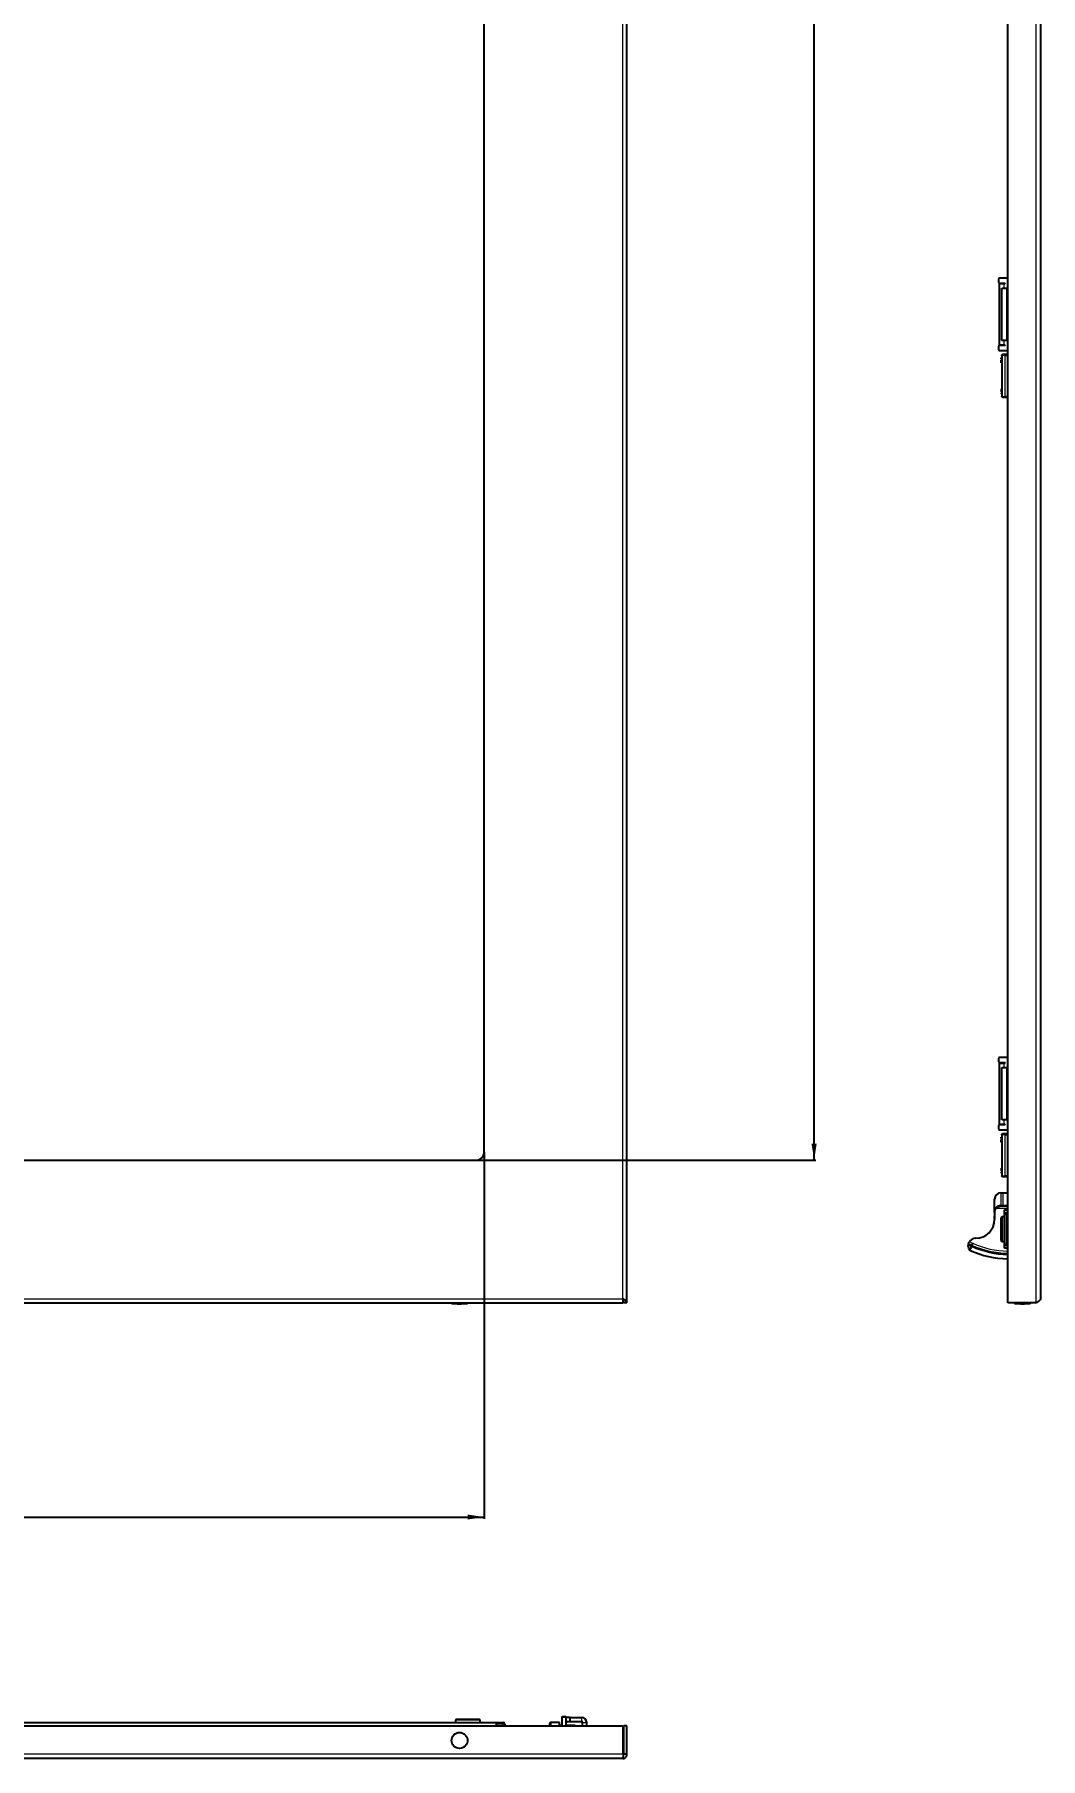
# Model space of a CAD drawing. Header units: millimetres. Extents: x -708 to 1768, y -1269 to 974.
# Drawn here: x -96 to 517, y -1249 to -198 of the extents above; entities that cross this region are included whole.
import ezdxf

# ---------------------------------------------------------------- set-up
doc = ezdxf.new("R2010")
doc.units = ezdxf.units.MM
doc.layers.add('FORMAT', color=7, linetype='Continuous')
doc.styles.add('SLDTEXTSTYLE0', font='TXT', dxfattribs={"width": 0.75})
doc.dimstyles.new('SLDDIMSTYLE0', dxfattribs={"dimtxt": 20, "dimasz": 10, "dimexe": 0, "dimexo": 0.0625, "dimgap": 5, "dimtad": 2, "dimdec": 1, "dimrnd": 1e-09, "dimzin": 12, "dimdsep": 46, "dimtxsty": 'SLDTEXTSTYLE0', "dimsah": 1, "dimcen": 0.09, "dimadec": 0, "dimazin": 3, "dimtfac": 1, "dimtofl": 0, "dimtmove": 0, "dimatfit": 3, "dimfxl": 0, "dimfrac": 2, "dimtolj": 1, "dimtzin": 12, "dimarcsym": 0})

# ---------------------------------------------------------------- blocks, each defined once
blk = doc.blocks.new('_D_2')
at = {"layer": 'FORMAT'}
for p, q in [((-441.6, -878.9), (-441.6, -1102.4)), ((178.4, -878.9), (178.4, -1102.4)), ((-441.6, -1101.4), (178.4, -1101.4))]:
    blk.add_line(p, q, dxfattribs=at)
for points in [[(-441.6, -1101.4), (-431.6, -1102.9), (-431.6, -1099.9)], [(178.4, -1101.4), (168.4, -1099.9), (168.4, -1102.9)]]:
    blk.add_solid(points, dxfattribs=at)
at = {"layer": 'FORMAT', "insert": (-153.8, -1075.6), "char_height": 20, "attachment_point": 1, "style": 'SLDTEXTSTYLE0'}
blk.add_mtext('620', dxfattribs=at)
blk = doc.blocks.new('_D_3')
at = {"layer": 'FORMAT'}
for p, q in [((173.4, 697.1), (380.4, 697.1)), ((379.4, -883.9), (379.4, 697.1)), ((173.4, -883.9), (380.4, -883.9))]:
    blk.add_line(p, q, dxfattribs=at)
for points in [[(379.4, 697.1), (377.8, 687.1), (380.9, 687.1)], [(379.4, -883.9), (380.9, -873.9), (377.8, -873.9)]]:
    blk.add_solid(points, dxfattribs=at)
at = {"layer": 'FORMAT', "insert": (353.6, -123), "char_height": 20, "attachment_point": 1, "rotation": 90, "style": 'SLDTEXTSTYLE0'}
blk.add_mtext('1581', dxfattribs=at)

msp = doc.modelspace()

# ---------------------------------------------------------------- linework, layer by layer
at = {"color": 8, "linetype": 'Continuous', "lineweight": 18}
for p, q in [((262.77, -968.31), (262.77, 781.49)), ((514.67, -970.91), (514.67, 784.09)), ((495.22, -349.71), (495.22, -349.41)), ((495.22, -352.41), (495.22, -349.71)), ((496.77, -384.41), (496.77, -352.41)), ((495.22, -387.11), (495.22, -384.41)), ((495.22, -387.41), (495.22, -387.11)), ((495.67, -418.41), (495.67, -393.41)), ((495.67, -393.41), (497.27, -393.41)), ((497.27, -418.41), (495.67, -418.41)), ((495.22, -824.71), (495.22, -824.41)), ((495.22, -827.41), (495.22, -824.71)), ((496.77, -859.41), (496.77, -827.41)), ((495.22, -862.11), (495.22, -859.41)), ((495.22, -862.41), (495.22, -862.11)), ((495.67, -893.41), (495.67, -868.41)), ((495.67, -868.41), (497.27, -868.41)), ((497.27, -893.41), (495.67, -893.41)), ((489.27, -907.76), (489.27, -907.76)), ((497.27, -913.26), (490.15, -913.26)), ((493.27, -911.76), (493.27, -911.26)), ((493.27, -911.26), (493.3, -911.26)), ((493.3, -911.26), (493.3, -903.76)), ((493.3, -911.76), (493.3, -911.26)), ((493.3, -911.26), (494.26, -911.26)), ((494.26, -903.76), (494.26, -911.26)), ((494.26, -911.26), (497.27, -911.26)), ((495.27, -916.91), (496.27, -916.91)), ((496.27, -915.91), (496.27, -916.91)), ((497.27, -916.91), (496.27, -916.91)), ((496.27, -916.91), (496.27, -934.91)), ((473.94, -933.66), (476.14, -934.57)), ((495.27, -934.91), (496.27, -934.91)), ((496.27, -934.91), (497.27, -934.91)), ((496.27, -935.91), (496.27, -934.91)), ((-526.03, -968.31), (262.77, -968.31)), ((158.51, -971.03), (163.37, -971.03)), ((158.62, -971.16), (163.37, -971.16)), ((163.37, -971.03), (168.23, -971.03)), ((163.37, -971.16), (168.12, -971.16)), ((501.41, -971.03), (511.13, -971.03)), ((501.52, -971.16), (511.02, -971.16)), ((189.87, -1227.56), (185.87, -1227.56)), ((189.87, -1226.56), (189.87, -1227.56)), ((189.87, -1228.56), (189.87, -1227.56)), ((190.87, -1227.56), (189.87, -1227.56)), ((218.92, -1226.51), (218.92, -1228.56)), ((224.57, -1228.51), (224.57, -1228.56)), ((228.32, -1223.51), (225.82, -1223.51)), ((237.82, -1226.01), (237.82, -1223.51)), ((238.32, -1226.51), (240.82, -1226.51)), ((263.07, -1245.96), (-526.33, -1245.96))]:
    msp.add_line(p, q, dxfattribs=at)
at = {"color": 7, "linetype": 'Continuous', "lineweight": 25}
for p, q in [((265.37, -970.91), (265.37, 784.09)), ((497.27, -970.91), (497.27, 784.09)), ((178.37, -878.91), (178.37, 692.09)), ((517.27, -172.41), (517.27, -968.31)), ((497.27, -346.41), (492.22, -346.41)), ((491.72, -346.91), (491.72, -348.91)), ((492.22, -349.41), (495.72, -349.41)), ((492.22, -349.41), (492.22, -349.71)), ((492.22, -387.11), (492.22, -349.71)), ((492.22, -349.71), (495.22, -349.71)), ((493.77, -352.41), (496.77, -352.41)), ((493.77, -384.41), (493.77, -352.41)), ((494.72, -349.41), (494.72, -349.71)), ((495.22, -349.71), (495.72, -349.71)), ((495.72, -349.71), (495.72, -349.41)), ((497.27, -352.41), (496.77, -352.41)), ((491.72, -387.91), (491.72, -389.91)), ((495.22, -387.11), (492.22, -387.11)), ((492.22, -387.11), (492.22, -387.41)), ((495.72, -387.41), (492.22, -387.41)), ((496.77, -384.41), (493.77, -384.41)), ((494.72, -387.11), (494.72, -387.41)), ((495.72, -387.11), (495.22, -387.11)), ((495.72, -387.41), (495.72, -387.11)), ((496.77, -384.41), (497.27, -384.41)), ((492.22, -390.41), (497.27, -390.41)), ((493.67, -393.41), (493.67, -418.41)), ((497.27, -392.91), (495.67, -392.91)), ((495.67, -418.91), (497.27, -418.91)), ((491.72, -821.91), (491.72, -823.91)), ((497.27, -821.41), (492.22, -821.41)), ((492.22, -824.41), (495.72, -824.41)), ((492.22, -824.41), (492.22, -824.71)), ((492.22, -862.11), (492.22, -824.71)), ((492.22, -824.71), (495.22, -824.71)), ((493.77, -827.41), (496.77, -827.41)), ((493.77, -859.41), (493.77, -827.41)), ((494.72, -824.41), (494.72, -824.71)), ((495.22, -824.71), (495.72, -824.71)), ((495.72, -824.71), (495.72, -824.41)), ((497.27, -827.41), (496.77, -827.41)), ((496.77, -859.41), (493.77, -859.41)), ((496.77, -859.41), (497.27, -859.41)), ((491.72, -862.91), (491.72, -864.91)), ((495.22, -862.11), (492.22, -862.11)), ((492.22, -862.11), (492.22, -862.41)), ((495.72, -862.41), (492.22, -862.41)), ((492.22, -865.41), (497.27, -865.41)), ((493.67, -868.41), (493.67, -893.41)), ((494.72, -862.11), (494.72, -862.41)), ((495.72, -862.11), (495.22, -862.11)), ((497.27, -867.91), (495.67, -867.91)), ((495.72, -862.41), (495.72, -862.11)), ((-436.63, -883.91), (173.37, -883.91)), ((495.67, -893.91), (497.27, -893.91)), ((489.27, -913.7), (489.27, -907.76)), ((489.27, -913.7), (489.27, -907.76)), ((489.27, -915.76), (489.27, -913.7)), ((493.27, -903.76), (493.3, -903.76)), ((493.27, -903.76), (493.27, -903.76)), ((493.27, -911.76), (497.27, -911.76)), ((493.3, -903.76), (494.26, -903.76)), ((494.26, -903.76), (497.27, -903.76)), ((489.16, -917.91), (489.17, -917.91)), ((489.17, -916.09), (489.27, -916.09)), ((489.17, -916.22), (489.27, -916.22)), ((489.17, -916.22), (489.17, -917.78)), ((489.17, -917.78), (489.27, -917.78)), ((489.17, -917.91), (489.27, -917.91)), ((489.17, -917.98), (489.27, -917.98)), ((489.17, -918.11), (489.27, -918.11)), ((489.17, -919.11), (489.17, -918.11)), ((489.17, -919.61), (489.17, -919.11)), ((489.17, -919.11), (489.27, -919.11)), ((489.17, -919.61), (489.27, -919.61)), ((489.27, -915.76), (489.27, -920.01)), ((493.77, -918.41), (493.27, -918.91)), ((493.27, -932.91), (493.27, -918.91)), ((495.27, -918.41), (493.77, -918.41)), ((493.77, -918.41), (493.77, -933.41)), ((495.27, -914.26), (497.27, -914.26)), ((495.27, -916.91), (495.27, -914.26)), ((495.27, -934.91), (495.27, -916.91)), ((496.27, -915.91), (497.27, -915.91)), ((475.54, -935.94), (473.38, -935.05)), ((493.27, -932.91), (493.77, -933.41)), ((493.77, -933.41), (495.27, -933.41)), ((495.27, -937.56), (495.27, -934.91)), ((497.27, -937.56), (495.27, -937.56)), ((497.27, -935.91), (496.27, -935.91)), ((-526.33, -970.91), (263.07, -970.91)), ((263.07, -968.91), (263.07, -970.91)), ((265.37, -970.91), (263.37, -970.91)), ((514.67, -970.91), (497.27, -970.91)), ((-526.33, -1228.56), (263.07, -1228.56)), ((-394.13, -1226.56), (185.87, -1226.56)), ((161.37, -1224.56), (160.87, -1225.06)), ((160.87, -1225.06), (160.87, -1226.56)), ((175.87, -1225.06), (160.87, -1225.06)), ((161.37, -1224.56), (175.37, -1224.56)), ((175.87, -1225.06), (175.37, -1224.56)), ((175.87, -1226.56), (175.87, -1225.06)), ((185.87, -1226.56), (189.87, -1226.56)), ((185.87, -1227.56), (185.87, -1226.56)), ((185.87, -1228.56), (185.87, -1227.56)), ((190.87, -1227.56), (190.87, -1228.56)), ((218.32, -1228.56), (218.32, -1227.11)), ((224.32, -1226.51), (218.92, -1226.51)), ((224.32, -1228.56), (224.32, -1226.51)), ((225.82, -1228.51), (224.57, -1228.51)), ((225.82, -1223.01), (228.32, -1223.01)), ((225.82, -1223.51), (225.82, -1223.01)), ((225.82, -1228.56), (225.82, -1223.51)), ((228.32, -1223.01), (228.32, -1223.51)), ((228.32, -1228.56), (228.32, -1223.51)), ((228.82, -1223.51), (228.32, -1223.55)), ((233.77, -1228.51), (228.32, -1228.51)), ((230.82, -1223.51), (228.82, -1223.51)), ((228.82, -1226.01), (230.82, -1226.01)), ((230.82, -1226.01), (230.82, -1223.51)), ((230.82, -1223.51), (237.82, -1223.51)), ((230.82, -1226.01), (237.82, -1226.01)), ((233.82, -1228.56), (233.77, -1228.51)), ((233.77, -1228.56), (233.77, -1228.51)), ((238.32, -1228.56), (238.32, -1226.51)), ((240.82, -1228.56), (240.82, -1226.51)), ((263.07, -1245.96), (263.07, -1228.56)), ((265.37, -1228.56), (263.37, -1228.56)), ((263.37, -1245.96), (263.37, -1228.56)), ((265.37, -1245.96), (265.37, -1228.56)), ((262.77, -1248.56), (-526.03, -1248.56)), ((265.37, -1245.96), (263.37, -1245.96))]:
    msp.add_line(p, q, dxfattribs=at)
at = {"color": 7, "linetype": 'Continuous', "lineweight": 25, "flags": 128}
for points in [[(263.37, -1235.06), (263.23, -1234.81), (263.07, -1234.54)], [(263.07, -1243.58), (263.23, -1243.31), (263.37, -1243.06)]]:
    msp.add_lwpolyline(points, dxfattribs=at)
at = {"color": 8, "linetype": 'Continuous', "lineweight": 18, "flags": 128}
for points in [[(263.07, -1235.14), (263.36, -1235.73), (263.37, -1235.75)], [(263.37, -1242.38), (263.36, -1242.4), (263.07, -1242.99)]]:
    msp.add_lwpolyline(points, dxfattribs=at)
at = {"color": 7, "linetype": 'Continuous', "lineweight": 25}
msp.add_circle((163.37, -1237.56), 4.86, dxfattribs=at)
msp.add_circle((163.37, -1237.56), 4.86, dxfattribs=at)
at = {"color": 8, "linetype": 'Continuous', "lineweight": 18}
msp.add_circle((163.37, -1237.56), 4.75, dxfattribs=at)
at = {"color": 7, "linetype": 'Continuous', "lineweight": 25}
for centre, radius, start, end in [((492.22, -346.91), 0.5, 90, 180), ((492.22, -348.91), 0.5, 180, 270), ((492.22, -387.91), 0.5, 90, 180), ((492.22, -389.91), 0.5, 180, 270), ((492.22, -821.91), 0.5, 90, 180), ((492.22, -823.91), 0.5, 180, 270), ((492.22, -862.91), 0.5, 90, 180), ((492.22, -864.91), 0.5, 180, 270), ((173.37, -878.91), 5, 270, 0), ((493.27, -907.76), 4, 90, 180), ((493.27, -907.76), 4, 90, 180), ((493.27, -915.76), 4, 141.31781, 180), ((477.77, -920.01), 11.5, 270, 0), ((496.27, -916.91), 1, 90, 180), ((477.77, -936.01), 4.5, 90, 148.43185), ((496.27, -934.91), 1, 180, 270), ((498.27, -885.86), 58.2, 245.70354, 269.01549), ((498.27, -885.86), 55, 245.58594, 268.9582), ((184.28, -970.97), 25.77, 179.86102, 180.13898), ((158.64, -971.03), 0.126, 180, 263.97442), ((163.37, -926.16), 45.25, 263.97442, 269.9984), ((163.37, -926.16), 45.25, 270.0016, 276.02558), ((168.11, -971.03), 0.126, 276.02558, 0), ((142.47, -970.97), 25.77, 359.86102, 0.13898), ((527.18, -970.97), 25.77, 179.86102, 180.13898), ((501.54, -971.03), 0.126, 180, 263.97442), ((506.27, -926.16), 45.25, 263.97442, 269.9984), ((506.27, -926.16), 45.25, 270.0016, 276.02558), ((511.01, -971.03), 0.126, 276.02558, 0), ((485.37, -970.97), 25.77, 359.86102, 0.13898), ((189.87, -1227.56), 1, 0, 90), ((218.92, -1227.11), 0.6, 90, 180), ((224.57, -1228.26), 0.25, 180, 270), ((228.82, -1226.51), 0.5, 90, 180), ((237.82, -1226.51), 3, 0, 90), ((237.82, -1226.51), 0.5, 360, 90), ((255.87, -1239.06), 7.5, 343.7398, 16.2602)]:
    msp.add_arc(centre, radius, start, end, dxfattribs=at)
at = {"color": 8, "linetype": 'Continuous', "lineweight": 18}
for centre, radius, start, end in [((493.27, -915.76), 4.5, 90, 152.71955), ((493.77, -911.27), 0.491, 271.15589, 1.11103), ((498.27, -885.86), 53.5, 245.55903, 268.92899), ((498.27, -885.86), 55.65, 245.60841, 268.97035)]:
    msp.add_arc(centre, radius, start, end, dxfattribs=at)
at = {"color": 7, "linetype": 'Continuous', "lineweight": 25}
for points, knots in [([(493.37, -395.41), (493.37, -395.35), (493.37, -395.27), (493.37, -395.18), (493.37, -395.09), (493.37, -394.96), (493.37, -394.93), (493.37, -394.91)], [0, 0, 0, 0, 0.12469266, 0.18718223, 0.24977336, 0.50003944, 1, 1, 1, 1]), ([(493.37, -395.62), (493.37, -395.61), (493.37, -395.61), (493.37, -395.6), (493.37, -395.59), (493.37, -395.57), (493.37, -395.52), (493.37, -395.48), (493.37, -395.44), (493.37, -395.42), (493.37, -395.41)], [0, 0, 0, 0, 0.1288253, 0.1801694, 0.2433966, 0.3698599, 0.4998642, 0.7496495, 0.8434763, 1, 1, 1, 1]), ([(493.37, -397.12), (493.37, -397.05), (493.37, -396.89), (493.37, -396.67), (493.37, -396.5), (493.37, -396.33), (493.37, -396.22), (493.37, -396.21), (493.37, -396.2)], [0, 0, 0, 0, 0.1250486, 0.2498861, 0.3708558, 0.4998199, 0.7496086, 1, 1, 1, 1]), ([(493.37, -397.97), (493.37, -397.96), (493.37, -397.95), (493.37, -397.86), (493.37, -397.77), (493.37, -397.64), (493.37, -397.43), (493.37, -397.25), (493.37, -397.12)], [0, 0, 0, 0, 0.25007, 0.3791813, 0.5004993, 0.6241696, 0.7508424, 1, 1, 1, 1]), ([(493.37, -413.85), (493.37, -413.86), (493.37, -413.87), (493.37, -413.96), (493.37, -414.05), (493.37, -414.18), (493.37, -414.39), (493.37, -414.57), (493.37, -414.69)], [0, 0, 0, 0, 0.2500695, 0.3795588, 0.5004992, 0.6245563, 0.7508428, 1, 1, 1, 1]), ([(493.37, -414.69), (493.37, -414.73), (493.37, -414.81), (493.37, -414.97), (493.37, -415.15), (493.37, -415.33), (493.37, -415.49), (493.37, -415.6), (493.37, -415.61), (493.37, -415.62)], [0, 0, 0, 0, 0.0626366, 0.1252782, 0.2500723, 0.3748405, 0.4999941, 0.7496958, 1, 1, 1, 1]), ([(493.37, -416.2), (493.37, -416.21), (493.37, -416.21), (493.37, -416.22), (493.37, -416.23), (493.37, -416.25), (493.37, -416.32), (493.37, -416.37), (493.37, -416.41)], [0, 0, 0, 0, 0.1310705, 0.1824367, 0.2437962, 0.3713877, 0.5004416, 1, 1, 1, 1]), ([(493.37, -416.41), (493.37, -416.44), (493.37, -416.49), (493.37, -416.57), (493.37, -416.64), (493.37, -416.73), (493.37, -416.86), (493.37, -416.89), (493.37, -416.91)], [0, 0, 0, 0, 0.0626863, 0.1251726, 0.1876279, 0.2501847, 0.5003136, 1, 1, 1, 1]), ([(493.37, -870.41), (493.37, -870.35), (493.37, -870.27), (493.37, -870.18), (493.37, -870.09), (493.37, -869.96), (493.37, -869.93), (493.37, -869.91)], [0, 0, 0, 0, 0.1246927, 0.1871822, 0.2497734, 0.5000394, 1, 1, 1, 1]), ([(493.37, -870.62), (493.37, -870.61), (493.37, -870.61), (493.37, -870.6), (493.37, -870.59), (493.37, -870.57), (493.37, -870.52), (493.37, -870.48), (493.37, -870.44), (493.37, -870.42), (493.37, -870.41)], [0, 0, 0, 0, 0.1288253, 0.1801694, 0.2433966, 0.3698599, 0.4998642, 0.7496495, 0.8434763, 1, 1, 1, 1]), ([(493.37, -872.12), (493.37, -872.05), (493.37, -871.89), (493.37, -871.67), (493.37, -871.5), (493.37, -871.33), (493.37, -871.22), (493.37, -871.21), (493.37, -871.2)], [0, 0, 0, 0, 0.12504855, 0.2498861, 0.37085579, 0.49981991, 0.74960864, 1, 1, 1, 1]), ([(493.37, -872.97), (493.37, -872.96), (493.37, -872.95), (493.37, -872.86), (493.37, -872.77), (493.37, -872.64), (493.37, -872.43), (493.37, -872.25), (493.37, -872.12)], [0, 0, 0, 0, 0.25007, 0.3791813, 0.5004993, 0.6241696, 0.7508424, 1, 1, 1, 1]), ([(493.37, -888.85), (493.37, -888.86), (493.37, -888.87), (493.37, -888.96), (493.37, -889.05), (493.37, -889.18), (493.37, -889.39), (493.37, -889.57), (493.37, -889.69)], [0, 0, 0, 0, 0.2500695, 0.3795588, 0.5004992, 0.6245563, 0.7508428, 1, 1, 1, 1]), ([(493.37, -889.69), (493.37, -889.73), (493.37, -889.81), (493.37, -889.97), (493.37, -890.15), (493.37, -890.33), (493.37, -890.49), (493.37, -890.6), (493.37, -890.61), (493.37, -890.62)], [0, 0, 0, 0, 0.06263661, 0.12527825, 0.25007232, 0.37484052, 0.49999408, 0.74969583, 1, 1, 1, 1]), ([(493.37, -891.2), (493.37, -891.21), (493.37, -891.21), (493.37, -891.22), (493.37, -891.23), (493.37, -891.25), (493.37, -891.32), (493.37, -891.37), (493.37, -891.41)], [0, 0, 0, 0, 0.1310705, 0.1824367, 0.2437962, 0.3713877, 0.5004416, 1, 1, 1, 1]), ([(493.37, -891.41), (493.37, -891.44), (493.37, -891.49), (493.37, -891.57), (493.37, -891.64), (493.37, -891.73), (493.37, -891.86), (493.37, -891.89), (493.37, -891.91)], [0, 0, 0, 0, 0.0626863, 0.1251726, 0.1876279, 0.2501847, 0.5003136, 1, 1, 1, 1]), ([(489.27, -915.69), (489.27, -915.69), (489.27, -915.69), (489.27, -915.68), (489.27, -915.67), (489.27, -915.58), (489.27, -915.25), (489.27, -914.62), (489.27, -914.02), (489.27, -913.7)], [0, 0, 0, 0, 0.0016702, 0.0038887, 0.0095313, 0.0343611, 0.1327508, 0.5262135, 1, 1, 1, 1]), ([(490.15, -913.26), (490.32, -913.07), (490.75, -912.6), (491.69, -912.02), (492.58, -911.78), (493.16, -911.76), (493.27, -911.76), (493.27, -911.76)], [0, 0, 0, 0, 0.1941403, 0.4852754, 0.8987792, 0.9967692, 1, 1, 1, 1]), ([(489.17, -916.09), (489.17, -916.09), (489.17, -916.09), (489.17, -916.12), (489.17, -916.17), (489.17, -916.21), (489.17, -916.22)], [0, 0, 0, 0, 0.2808356, 0.55925, 0.7791823, 1, 1, 1, 1]), ([(489.17, -917.78), (489.17, -917.8), (489.17, -917.83), (489.17, -917.88), (489.17, -917.91), (489.17, -917.91), (489.17, -917.91)], [0, 0, 0, 0, 0.2809531, 0.5593907, 0.7790729, 1, 1, 1, 1]), ([(489.17, -917.84), (489.17, -917.87), (489.17, -917.91), (489.17, -917.98), (489.17, -917.98), (489.17, -917.98)], [0, 0, 0, 0, 0.280801, 0.5596212, 1, 1, 1, 1]), ([(473.38, -935.05), (473.37, -935.1), (473.35, -935.17), (473.33, -935.26), (473.33, -935.28)], [0, 0, 0, 0, 0.78940274, 1, 1, 1, 1]), ([(473.38, -935.05), (473.38, -935.03), (473.39, -935), (473.45, -934.75), (473.57, -934.39), (473.74, -934), (473.88, -933.76), (473.94, -933.66)], [0, 0, 0, 0, 0.21290028, 0.4257071, 0.64061263, 0.8533821, 1, 1, 1, 1]), ([(475.54, -935.94), (475.55, -935.93), (475.56, -935.9), (475.66, -935.66), (475.81, -935.31), (475.98, -934.93), (476.09, -934.68), (476.13, -934.58), (476.14, -934.57)], [0, 0, 0, 0, 0.2146349, 0.4292693, 0.6439174, 0.8585946, 0.982146, 1, 1, 1, 1]), ([(474.32, -938.9), (474.29, -938.87), (474.21, -938.77), (473.75, -938.13), (473.23, -936.94), (473.3, -935.77), (473.33, -935.28)], [0, 0, 0, 0, 0.1016514, 0.3451277, 0.7290479, 1, 1, 1, 1]), ([(475.29, -936.54), (475.29, -936.54), (475.29, -936.53), (475.29, -936.52), (475.27, -936.49), (475.16, -936.39), (474.66, -936.07), (474.02, -935.7), (473.48, -935.37), (473.33, -935.28)], [0, 0, 0, 0, 0.0037482, 0.0086979, 0.0182752, 0.0547407, 0.1991768, 0.7745776, 1, 1, 1, 1]), ([(474.32, -938.9), (474.33, -938.85), (474.37, -938.76), (474.61, -938.19), (474.94, -937.4), (475.2, -936.77), (475.29, -936.54)], [0, 0, 0, 0, 0.2373508, 0.5299542, 0.8303306, 1, 1, 1, 1]), ([(262.77, -968.31), (262.82, -968.47), (262.87, -968.62), (262.97, -968.85), (263.02, -968.91), (263.07, -968.91)], [0, 0, 0, 0, 0.5, 0.5, 1, 1, 1, 1]), ([(262.77, -968.31), (262.8, -968.65), (262.82, -968.99), (262.87, -969.62), (262.9, -969.91), (262.95, -970.39), (262.97, -970.58), (263.02, -970.84), (263.05, -970.91), (263.07, -970.91)], [0, 0, 0, 0, 0.25, 0.25, 0.5, 0.5, 0.75, 0.75, 1, 1, 1, 1]), ([(265.37, -970.91), (265.37, -970.69), (265.3, -970.48), (265.04, -970.04), (264.85, -969.83), (264.37, -969.39), (264.08, -969.18), (263.45, -968.74), (263.11, -968.53), (262.77, -968.31)], [0, 0, 0, 0, 0.25, 0.25, 0.5, 0.5, 0.75, 0.75, 1, 1, 1, 1]), ([(263.37, -970.91), (263.37, -970.48), (263.31, -970.04), (263.08, -969.18), (262.93, -968.74), (262.77, -968.31)], [0, 0, 0, 0, 0.5, 0.5, 1, 1, 1, 1]), ([(517.27, -968.31), (517.27, -968.53), (517.2, -968.74), (516.94, -969.18), (516.75, -969.39), (516.27, -969.83), (515.98, -970.04), (515.35, -970.48), (515.01, -970.69), (514.67, -970.91)], [0, 0, 0, 0, 0.25, 0.25, 0.5, 0.5, 0.75, 0.75, 1, 1, 1, 1]), ([(262.77, -1246.56), (262.93, -1246.56), (263.08, -1246.5), (263.31, -1246.27), (263.37, -1246.12), (263.37, -1245.96)], [0, 0, 0, 0, 0.5, 0.5, 1, 1, 1, 1]), ([(262.77, -1248.56), (262.94, -1248.56), (263.11, -1248.54), (263.45, -1248.48), (263.61, -1248.43), (263.93, -1248.3), (264.08, -1248.22), (264.36, -1248.03), (264.49, -1247.92), (264.73, -1247.68), (264.84, -1247.55), (265.03, -1247.26), (265.11, -1247.11), (265.3, -1246.64), (265.37, -1246.3), (265.37, -1245.96)], [0, 0, 0, 0, 0.125, 0.125, 0.25, 0.25, 0.375, 0.375, 0.5, 0.5, 0.625, 0.625, 0.75, 0.75, 1, 1, 1, 1]), ([(263.07, -1245.96), (263.05, -1246.3), (263.02, -1246.64), (262.97, -1247.27), (262.95, -1247.56), (262.9, -1248.04), (262.87, -1248.23), (262.82, -1248.49), (262.8, -1248.56), (262.77, -1248.56)], [0, 0, 0, 0, 0.25, 0.25, 0.5, 0.5, 0.75, 0.75, 1, 1, 1, 1])]:
    msp.add_open_spline(points, degree=3, knots=knots, dxfattribs=at)
for points in [[(493.67, -393.41), (493.68, -393.34), (493.69, -393.21), (493.81, -393.05), (493.98, -392.93), (494.11, -392.92), (494.17, -392.91)], [(495.67, -392.91), (495.48, -392.91), (495.08, -392.91), (494.59, -392.91), (494.24, -392.91), (494.19, -392.91), (494.17, -392.91)], [(494.17, -418.91), (494.11, -418.9), (493.98, -418.89), (493.81, -418.77), (493.69, -418.61), (493.68, -418.48), (493.67, -418.41)], [(494.17, -418.91), (494.19, -418.91), (494.24, -418.91), (494.59, -418.91), (495.08, -418.91), (495.48, -418.91), (495.67, -418.91)], [(493.67, -868.41), (493.68, -868.34), (493.69, -868.21), (493.81, -868.05), (493.98, -867.93), (494.11, -867.92), (494.17, -867.91)], [(495.67, -867.91), (495.48, -867.91), (495.08, -867.91), (494.59, -867.91), (494.24, -867.91), (494.19, -867.91), (494.17, -867.91)], [(494.17, -893.91), (494.11, -893.9), (493.98, -893.89), (493.81, -893.77), (493.69, -893.61), (493.68, -893.48), (493.67, -893.41)], [(494.17, -893.91), (494.19, -893.91), (494.24, -893.91), (494.59, -893.91), (495.08, -893.91), (495.48, -893.91), (495.67, -893.91)]]:
    msp.add_open_spline(points, degree=3, dxfattribs=at)
at = {"color": 8, "linetype": 'Continuous', "lineweight": 18}
for points in [[(495.67, -393.41), (495.41, -393.41), (494.89, -393.41), (494.23, -393.41), (493.76, -393.41), (493.7, -393.41), (493.67, -393.41)], [(495.67, -392.91), (495.67, -392.92), (495.67, -392.93), (495.67, -393.05), (495.67, -393.21), (495.67, -393.34), (495.67, -393.41)], [(493.67, -418.41), (493.7, -418.41), (493.76, -418.41), (494.23, -418.41), (494.89, -418.41), (495.41, -418.41), (495.67, -418.41)], [(495.67, -418.41), (495.67, -418.48), (495.67, -418.61), (495.67, -418.77), (495.67, -418.89), (495.67, -418.9), (495.67, -418.91)], [(495.67, -868.41), (495.41, -868.41), (494.89, -868.41), (494.23, -868.41), (493.76, -868.41), (493.7, -868.41), (493.67, -868.41)], [(495.67, -867.91), (495.67, -867.92), (495.67, -867.93), (495.67, -868.05), (495.67, -868.21), (495.67, -868.34), (495.67, -868.41)], [(493.67, -893.41), (493.7, -893.41), (493.76, -893.41), (494.23, -893.41), (494.89, -893.41), (495.41, -893.41), (495.67, -893.41)], [(495.67, -893.41), (495.67, -893.48), (495.67, -893.61), (495.67, -893.77), (495.67, -893.89), (495.67, -893.9), (495.67, -893.91)]]:
    msp.add_open_spline(points, degree=3, dxfattribs=at)

# ---------------------------------------------------------------- dimensions: what is measured, and where the dimension line sits
at = {"layer": 'FORMAT'}
dim = msp.add_linear_dim(base=(379.38, 697.09), p1=(173.37, -883.91), p2=(173.37, 697.09), angle=90, dimstyle='SLDDIMSTYLE0', dxfattribs=at)
dim.commit()
dim.dimension.update_dxf_attribs({"geometry": '_D_3', "text_midpoint": (379.38, -93.41), "dimtype": 160})
dim = msp.add_linear_dim(base=(178.37, -1101.41), p1=(-441.63, -878.91), p2=(178.37, -878.91), dimstyle='SLDDIMSTYLE0', dxfattribs=at)
dim.commit()
dim.dimension.update_dxf_attribs({"geometry": '_D_2', "text_midpoint": (-131.63, -1101.41), "dimtype": 160})

doc.saveas('drawing.dxf')
